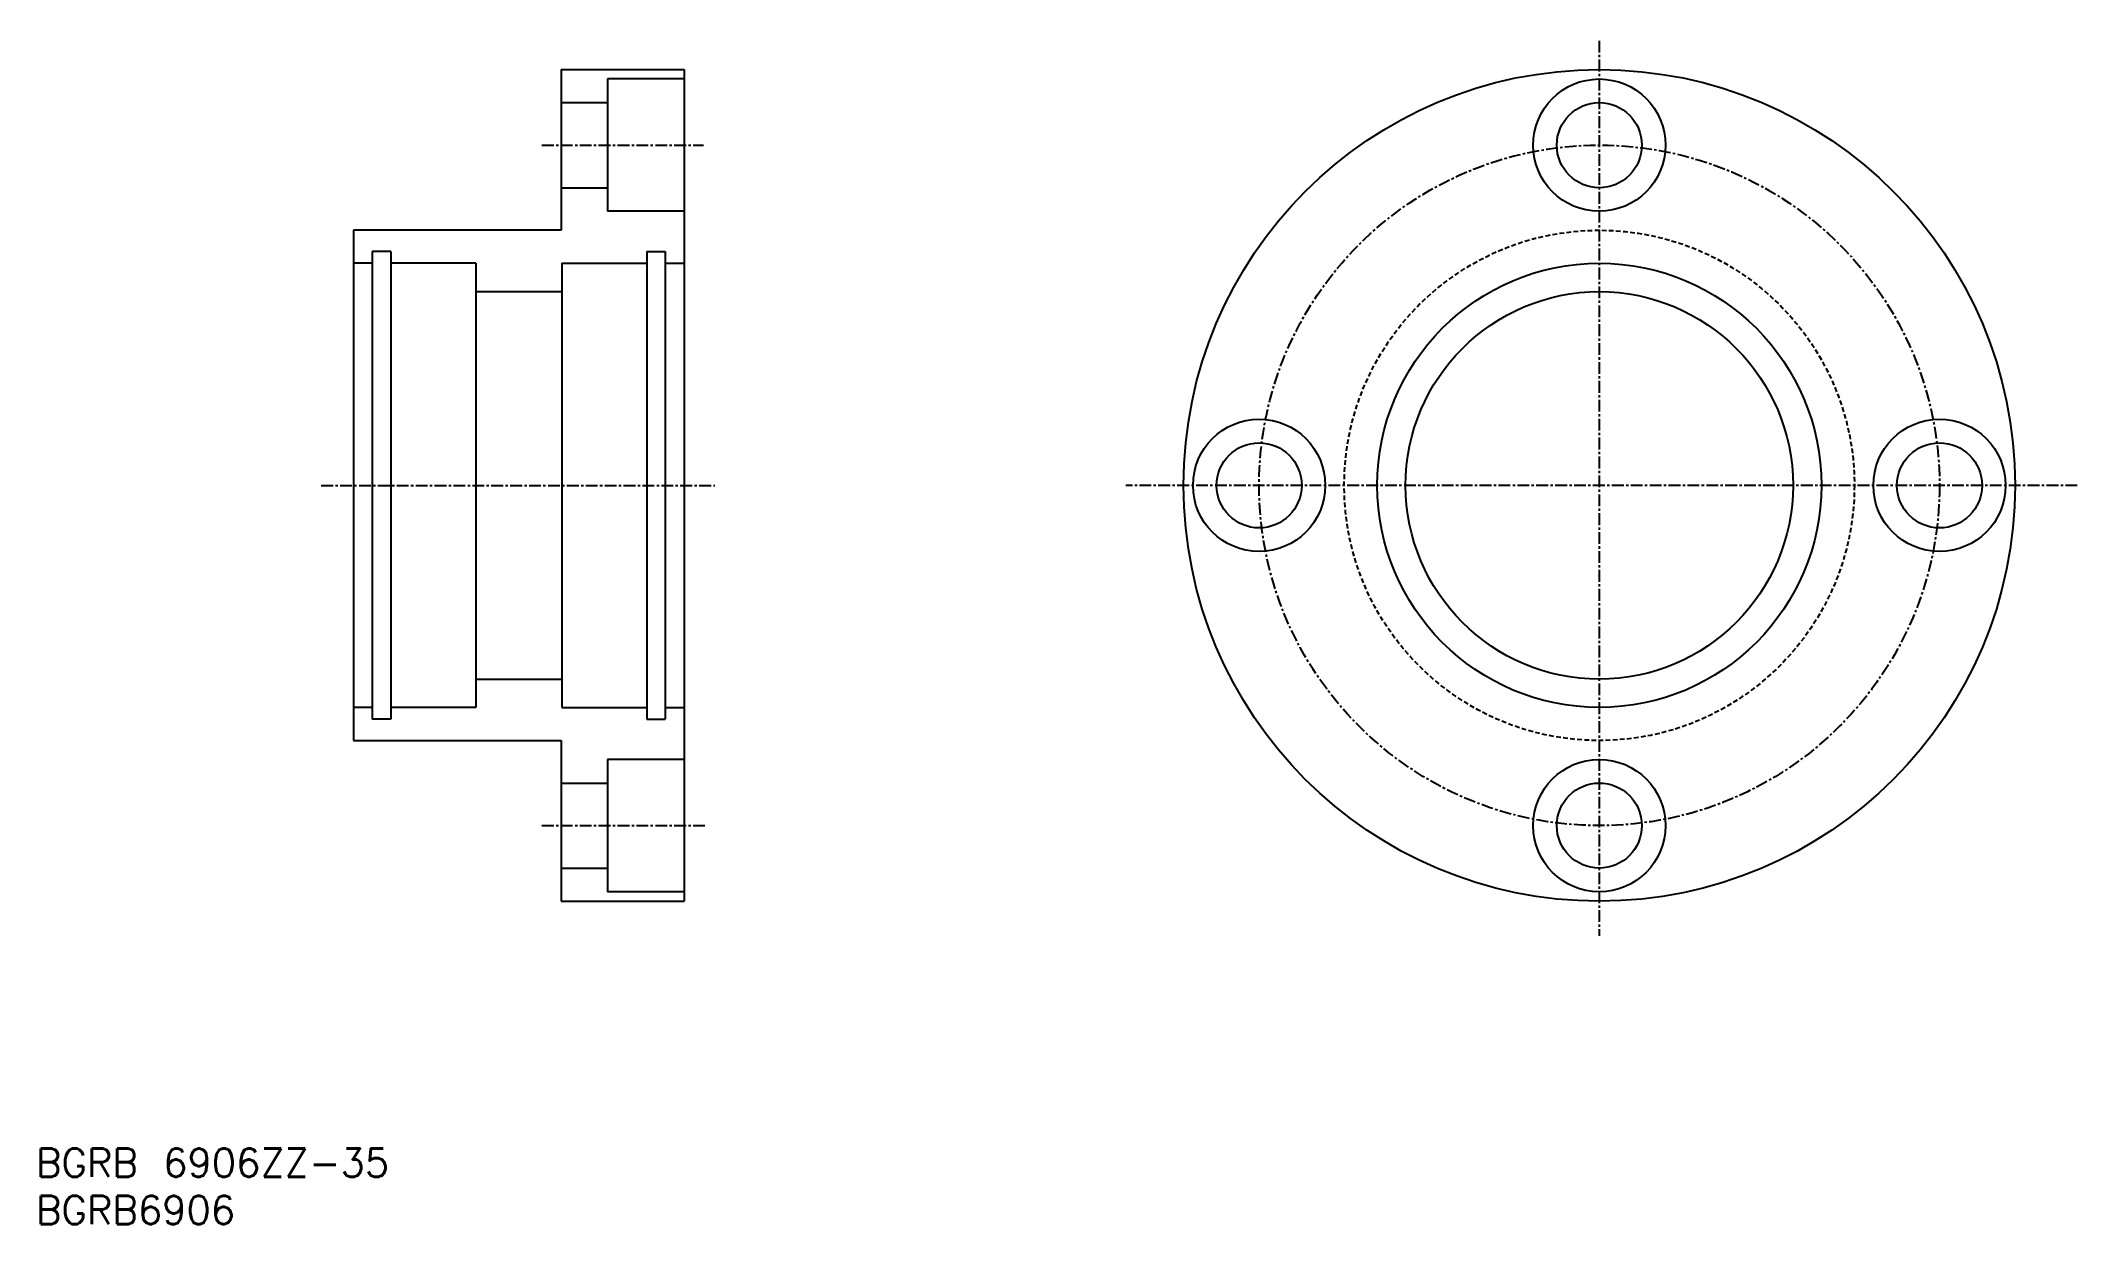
# Model space of a CAD drawing. Extents: x 45 to 261, y 37 to 163.
import ezdxf
from ezdxf.enums import TextEntityAlignment as Align

# ---------------------------------------------------------------- set-up
doc = ezdxf.new("R2010")
doc.units = 0
doc.linetypes.add('CENTER', pattern=[2, 1.25, -0.25, 0.25, -0.25])
doc.linetypes.add('DASHED', pattern=[0.75, 0.5, -0.25])
doc.layers.get('0').update_dxf_attribs({"linetype": 'CONTINUOUS'})
doc.layers.add('CENTER', color=1, linetype='CENTER')
doc.styles.get("Standard").update_dxf_attribs({"font": 'txt.shx', "bigfont": 'extfont.shx'})

msp = doc.modelspace()

# ---------------------------------------------------------------- linework, layer by layer
at = {"color": 7, "linetype": 'CONTINUOUS'}
for p, q in [((100.38, 159.48), (113.38, 159.48)), ((100.38, 159.48), (100.38, 142.48)), ((113.38, 158.48), (105.28, 158.48)), ((105.28, 158.48), (105.28, 144.48)), ((113.38, 159.48), (113.38, 71.48)), ((100.38, 155.98), (105.28, 155.98)), ((100.38, 146.98), (105.28, 146.98)), ((113.38, 144.48), (105.28, 144.48)), ((78.38, 142.48), (78.38, 88.48)), ((100.38, 142.48), (78.38, 142.48)), ((80.38, 140.23), (80.38, 90.73)), ((82.33, 140.23), (80.38, 140.23)), ((82.33, 140.23), (82.33, 90.73)), ((109.43, 140.23), (109.43, 90.73)), ((109.43, 140.23), (111.38, 140.23)), ((111.38, 140.23), (111.38, 90.73)), ((80.38, 138.98), (78.38, 138.98)), ((91.33, 138.98), (82.33, 138.98)), ((91.33, 138.98), (91.33, 91.98)), ((100.43, 138.98), (100.43, 91.98)), ((100.43, 138.98), (109.43, 138.98)), ((111.38, 138.98), (113.38, 138.98)), ((91.33, 135.98), (100.43, 135.98)), ((91.33, 94.98), (100.43, 94.98)), ((80.38, 91.98), (78.38, 91.98)), ((82.33, 90.73), (80.38, 90.73)), ((91.33, 91.98), (82.33, 91.98)), ((100.43, 91.98), (109.43, 91.98)), ((109.43, 90.73), (111.38, 90.73)), ((111.38, 91.98), (113.38, 91.98)), ((78.38, 88.48), (100.38, 88.48)), ((100.38, 88.48), (100.38, 71.48)), ((113.38, 86.48), (105.28, 86.48)), ((105.28, 86.48), (105.28, 72.48)), ((100.38, 83.98), (105.28, 83.98)), ((100.38, 74.98), (105.28, 74.98)), ((100.38, 71.48), (113.38, 71.48)), ((113.38, 72.48), (105.28, 72.48))]:
    msp.add_line(p, q, dxfattribs=at)
for centre, radius in [((210.24, 115.48), 44), ((210.24, 151.48), 7), ((210.24, 151.48), 4.5), ((210.24, 115.48), 23.5), ((210.24, 115.48), 20.5), ((174.24, 115.48), 7), ((246.24, 115.48), 7), ((174.24, 115.48), 4.5), ((246.24, 115.48), 4.5), ((210.24, 79.48), 7), ((210.24, 79.48), 4.5)]:
    msp.add_circle(centre, radius, dxfattribs=at)
at = {"color": 3, "linetype": 'DASHED'}
msp.add_circle((210.24, 115.48), 27, dxfattribs=at)
at = {"layer": 'CENTER', "color": 1, "linetype": 'CENTER'}
for p, q in [((210.24, 162.53), (210.24, 67.82)), ((98.34, 151.48), (115.43, 151.48)), ((74.98, 115.48), (116.65, 115.48)), ((260.82, 115.48), (160.14, 115.48)), ((98.34, 79.48), (115.73, 79.48))]:
    msp.add_line(p, q, dxfattribs=at)
msp.add_circle((210.24, 115.48), 36, dxfattribs=at)

# ---------------------------------------------------------------- texts
at = {"color": 7, "linetype": 'CONTINUOUS'}
for s, p in [('BGRB 6906ZZ-35', (44.78, 43.8)), ('BGRB6906', (44.78, 38.8))]:
    msp.add_text(s, height=3, dxfattribs=at).set_placement(p, align=Align.MIDDLE_LEFT)

doc.saveas('drawing.dxf')
